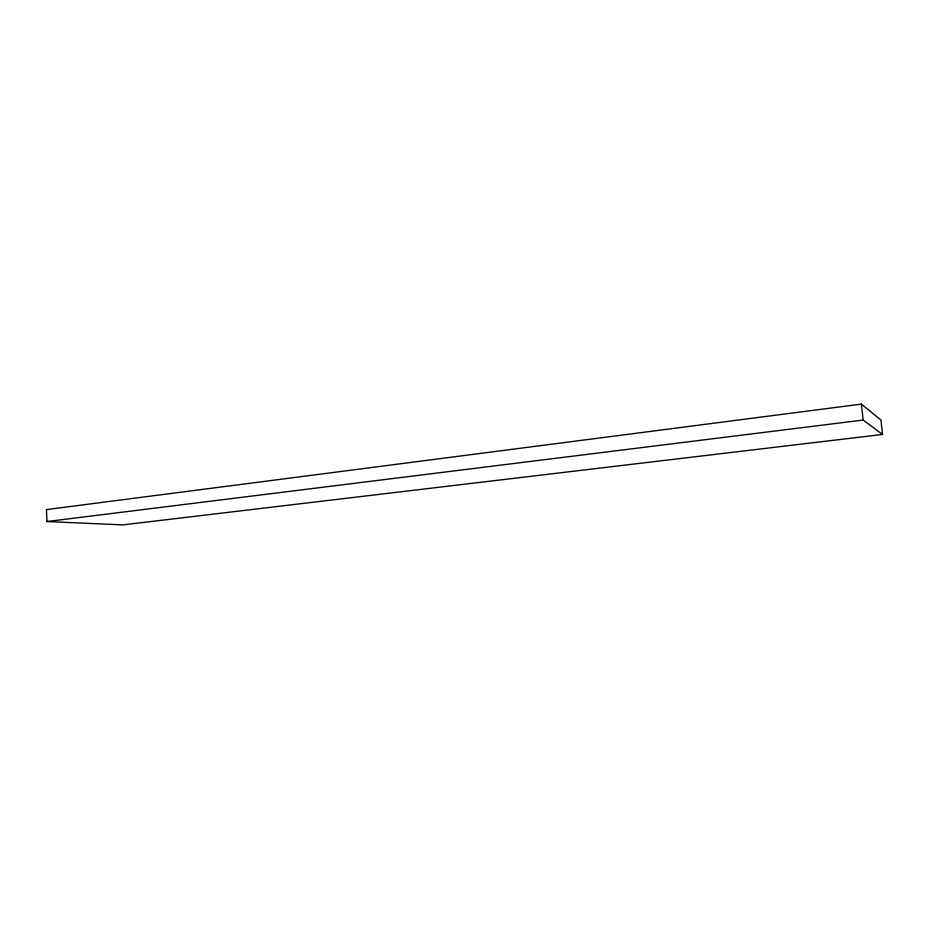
<?xml version="1.0" encoding="UTF-8"?>
<svg xmlns="http://www.w3.org/2000/svg" width="929" height="929" viewBox="0 0 929 929"><rect width="100%" height="100%" fill="white"/><g stroke="black" fill="none" stroke-linecap="round" stroke-linejoin="round"><path stroke-width="1.39" d="M861.404 404.103L46.45 509.603L46.961 521.541L122.779 524.897L882.55 434.447L880.947 420.047L861.404 404.103L863.157 420.059L882.55 434.447M46.961 521.541L863.157 420.059"/></g></svg>
